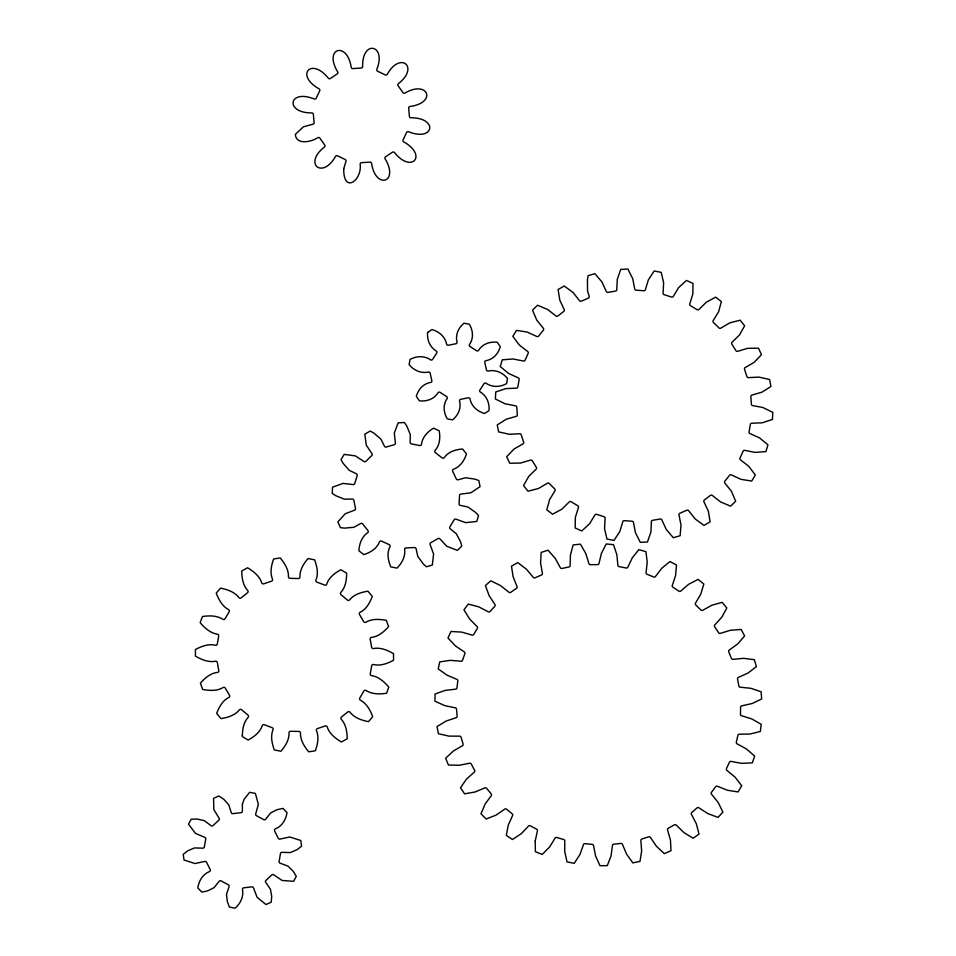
<?xml version="1.0" encoding="UTF-8"?>
<svg xmlns="http://www.w3.org/2000/svg" width="956" height="956" viewBox="0 0 956 956"><rect width="100%" height="100%" fill="white"/><g stroke="black" fill="none" stroke-linecap="round" stroke-linejoin="round"><path stroke-width="1.43" d="M242.334 735.582L242.322 736.61L248.19 740.063C254.129 736.694 260.175 732.296 262.303 725.473A1.565 1.518 29.3 0 1 264.358 724.744L272.006 727.635A1.565 1.518 29.3 0 1 273.093 729.559C270.273 736.168 272.006 743.469 274.3 749.946L280.956 751.249C285.342 746.027 289.417 739.789 289.023 732.655A1.565 1.518 29.3 0 1 290.684 731.268L298.822 731.436A1.565 1.518 29.3 0 1 300.495 732.894C300.16 740.135 304.319 746.445 308.692 751.822L315.349 750.807C317.631 744.342 319.244 737.04 316.412 730.456A1.565 1.518 29.3 0 1 317.476 728.58L325.112 725.998A1.565 1.518 29.3 0 1 327.167 726.823C329.366 733.778 335.413 738.367 341.388 741.999L347.219 738.797C347.112 731.878 346.06 724.433 341.149 719.151A1.565 1.518 29.3 0 1 341.483 717.012L347.697 711.993A1.565 1.518 29.3 0 1 349.896 712.077C354.329 717.884 361.547 720.238 368.419 721.672L372.744 716.665C370.223 710.153 366.698 703.461 360.257 700.091A1.565 1.518 29.3 0 1 359.826 697.952L363.877 691.092A1.565 1.518 29.3 0 1 365.945 690.423C372.039 694.426 379.604 694.259 386.523 693.291L388.817 687.089C384.228 681.795 378.66 676.621 371.43 675.581A1.565 1.518 29.3 0 1 370.295 673.693L371.681 665.83A1.565 1.518 29.3 0 1 373.378 664.504C380.392 666.236 387.419 663.536 393.537 660.285L393.514 653.629C387.431 650.176 380.476 647.128 373.318 648.574A1.565 1.518 29.3 0 1 371.609 647.164L370.175 639.241A1.565 1.518 29.3 0 1 371.286 637.413C378.433 636.696 384.049 631.761 388.602 626.622L386.272 620.313C379.436 619.106 371.896 618.532 365.706 622.332A1.565 1.518 29.3 0 1 363.627 621.579L359.528 614.553A1.565 1.518 29.3 0 1 359.946 612.426C366.375 609.319 369.864 602.734 372.314 596.365L367.952 591.178C361.177 592.326 353.935 594.333 349.502 600.01A1.565 1.518 29.3 0 1 347.303 599.998L341.053 594.716A1.565 1.518 29.3 0 1 340.695 592.577C345.642 587.402 346.562 579.993 346.634 573.17L340.778 569.728C334.839 573.098 328.792 577.484 326.665 584.319A1.565 1.518 29.3 0 1 324.61 585.048L316.95 582.144A1.565 1.518 29.3 0 1 315.874 580.232C318.695 573.612 316.95 566.311 314.667 559.834L308.011 558.543C303.626 563.765 299.539 570.003 299.933 577.137A1.565 1.518 29.3 0 1 298.272 578.511L290.146 578.344A1.565 1.518 29.3 0 1 288.473 576.898C288.796 569.657 284.637 563.335 280.263 557.957L273.619 558.973C271.325 565.45 269.723 572.74 272.556 579.324A1.565 1.518 29.3 0 1 271.492 581.2L263.856 583.781A1.565 1.518 29.3 0 1 261.801 582.969C259.59 576.014 253.543 571.413 247.58 567.78L241.737 570.983C241.856 577.914 242.896 585.359 247.819 590.641A1.565 1.518 29.3 0 1 247.473 592.768L241.259 597.787A1.565 1.518 29.3 0 1 239.06 597.715C234.638 591.895 227.409 589.541 220.549 588.107L216.223 593.114C218.733 599.627 222.27 606.319 228.711 609.701A1.565 1.518 29.3 0 1 229.129 611.84L225.09 618.687A1.565 1.518 29.3 0 1 223.011 619.357C216.928 615.365 209.352 615.533 202.433 616.489L200.151 622.691C204.739 627.996 210.308 633.159 217.538 634.21A1.565 1.518 29.3 0 1 218.673 636.098L217.287 643.95A1.565 1.518 29.3 0 1 215.578 645.288C208.563 643.555 201.549 646.244 195.418 649.506L195.442 656.151C201.525 659.616 208.492 662.663 215.638 661.217A1.565 1.518 29.3 0 1 217.347 662.616L218.793 670.538A1.565 1.518 29.3 0 1 217.669 672.379C210.535 673.096 204.919 678.031 200.366 683.17L202.696 689.467C209.531 690.686 217.072 691.248 223.25 687.46A1.565 1.518 29.3 0 1 225.341 688.212L229.428 695.239A1.565 1.518 29.3 0 1 229.022 697.354C222.593 700.461 219.103 707.046 216.654 713.427L221.015 718.613C227.791 717.466 235.033 715.447 239.466 709.77A1.565 1.518 29.3 0 1 241.665 709.782L247.915 715.064A1.565 1.518 29.3 0 1 248.273 717.215C243.565 722.115 242.525 729.081 242.334 735.582M242.382 804.056L242.37 811.214A1.565 1.518 29.3 0 1 240.804 812.708L233.18 813.604A1.565 1.518 29.3 0 1 231.244 812.528L228.699 804.689L223.8 799.288L218.793 795.942L213.57 798.344L213.833 809.648L219.067 818.133A1.565 1.518 29.3 0 1 218.733 820.26L213.2 825.422A1.565 1.518 29.3 0 1 211.013 825.649L204.321 820.666L197.211 819.053L191.224 819.196L188.511 824.203L195.466 833.357L204.692 837.313A1.565 1.518 29.3 0 1 205.695 839.26L204.381 846.717A1.565 1.518 29.3 0 1 202.78 848.163L194.486 847.948L187.866 850.732L183.205 854.317L184.03 860.018L195.024 863.531L204.715 861.44A1.565 1.518 29.3 0 1 206.675 862.467L210.081 869.363A1.565 1.518 29.3 0 1 209.675 871.49C202.756 874.178 198.872 880.87 197.796 887.897L201.859 892.103L207.679 890.861L214.084 887.646L219.127 881.289A1.565 1.518 29.3 0 1 221.302 881.002L228.126 884.718A1.565 1.518 29.3 0 1 229.07 886.69L226.488 894.398L227.301 901.52L229.428 907.089L235.164 908.2C240.458 903.456 243.947 896.561 242.442 889.295A1.565 1.518 29.3 0 1 243.995 887.801L251.631 886.893A1.565 1.518 29.3 0 1 253.555 887.981L257.08 897.254L266.007 904.567L271.241 902.165L271.695 896.298L270.429 889.223L265.732 882.376A1.565 1.518 29.3 0 1 266.079 880.249L271.6 875.087A1.565 1.518 29.3 0 1 273.786 874.86L282.128 880.464L293.576 881.312L296.3 876.305L293.157 871.203L287.935 866.112L280.12 863.196A1.565 1.518 29.3 0 1 279.116 861.248L280.431 853.792A1.565 1.518 29.3 0 1 282.032 852.346L290.325 852.561L296.934 849.765L301.606 846.191L300.77 840.491L289.776 836.978L280.096 839.069A1.565 1.518 29.3 0 1 278.136 838.042L274.731 831.146A1.565 1.518 29.3 0 1 275.137 829.019C282.044 826.331 285.928 819.639 287.015 812.612L282.952 808.406L277.132 809.648L270.727 812.863L265.672 819.22A1.565 1.518 29.3 0 1 263.498 819.507L256.674 815.791A1.565 1.518 29.3 0 1 255.73 813.819L258.371 804.402L255.383 793.42L249.647 792.309L244.127 799.288L242.382 804.056M343.73 168.83C343.371 194.522 362.432 180.087 360.137 164.109A1.565 1.518 29.3 0 1 361.738 162.651L369.721 162.138A1.565 1.518 29.3 0 1 371.561 163.356C375.648 190.077 399.524 182.476 385.077 158.792A1.565 1.518 29.3 0 1 385.698 156.724L392.247 152.339A1.565 1.518 29.3 0 1 394.446 152.506C411.618 174.028 427.941 155.398 403.659 141.835A1.565 1.518 29.3 0 1 403.145 139.719L406.515 132.633A1.565 1.518 29.3 0 1 408.475 131.701C434.299 142.133 438.326 117.636 410.925 117.791A1.565 1.518 29.3 0 1 409.407 116.178L408.678 108.303A1.565 1.518 29.3 0 1 409.885 106.51C437.298 102.889 428.157 79.468 404.914 93.091A1.565 1.518 29.3 0 1 402.799 92.421L398.186 85.861A1.565 1.518 29.3 0 1 398.305 83.698C419.804 67.123 400.289 50.859 387.24 74.353A1.565 1.518 29.3 0 1 385.101 74.807L377.823 71.318A1.565 1.518 29.3 0 1 376.831 69.358C386.786 44.442 361.954 39.339 362.635 66.609A1.565 1.518 29.3 0 1 361.045 68.055L353.063 68.581A1.565 1.518 29.3 0 1 351.222 67.35C347.124 40.63 323.248 48.23 337.707 71.915A1.565 1.518 29.3 0 1 337.086 73.982L330.525 78.38A1.565 1.518 29.3 0 1 328.326 78.201C311.154 56.679 294.83 75.321 319.113 88.872A1.565 1.518 29.3 0 1 319.627 90.987L316.269 98.074A1.565 1.518 29.3 0 1 314.309 99.006C288.485 88.585 284.458 113.083 311.859 112.928A1.565 1.518 29.3 0 1 313.365 114.529L314.094 122.416A1.565 1.518 29.3 0 1 312.899 124.196L303.339 126.849L295.356 134.39C296.049 145.443 311.775 141.835 317.87 137.628A1.565 1.518 29.3 0 1 319.973 138.285L324.598 144.858A1.565 1.518 29.3 0 1 324.478 147.021C302.98 163.596 322.483 179.847 335.544 156.366A1.565 1.518 29.3 0 1 337.683 155.9L344.961 159.389A1.565 1.518 29.3 0 1 345.953 161.349L343.73 168.83M535.205 841.089L535.372 851.665L542.195 854.473L549.616 847.004L554.886 838.424A1.565 1.518 29.3 0 1 556.834 837.48L563.634 839.511A1.565 1.518 29.3 0 1 564.781 841.388L564.709 851.521L567.028 861.906L574.257 863.304L579.957 854.485L583.339 844.996A1.565 1.518 29.3 0 1 585.048 843.67L592.087 844.327A1.565 1.518 29.3 0 1 593.592 845.952L595.588 855.943L599.974 865.694L607.299 865.646L611.063 855.835L612.414 845.821A1.565 1.518 29.3 0 1 613.812 844.184L620.803 843.431A1.565 1.518 29.3 0 1 622.607 844.722L626.586 854.162L632.86 862.898L639.994 861.392L641.643 850.983L640.914 840.862A1.565 1.518 29.3 0 1 641.942 838.974L648.61 836.847A1.565 1.518 29.3 0 1 650.618 837.767L656.437 846.263L664.336 853.624L670.981 850.732L670.467 840.157L667.682 830.334A1.565 1.518 29.3 0 1 668.304 828.266L674.362 824.849A1.565 1.518 29.3 0 1 676.513 825.351L683.91 832.568L693.112 838.245L699.003 834.074L696.338 823.773L691.618 814.655A1.565 1.518 29.3 0 1 691.797 812.492L696.996 807.928A1.565 1.518 29.3 0 1 699.195 807.999L707.894 813.64L718.016 817.404L722.903 812.134L718.195 802.514L711.742 794.46A1.565 1.518 29.3 0 1 711.467 792.309L715.614 786.788A1.565 1.518 29.3 0 1 717.765 786.418L727.385 790.242L738.032 791.938L741.713 785.784L735.152 777.24L727.217 770.608A1.565 1.518 29.3 0 1 726.512 768.528L729.416 762.279A1.565 1.518 29.3 0 1 731.448 761.49L741.605 763.342L752.324 762.9L754.654 756.112L746.517 749.002L737.435 744.043A1.565 1.518 29.3 0 1 736.323 742.143L737.877 735.403A1.565 1.518 29.3 0 1 739.693 734.22L749.97 734.041L760.319 731.483L761.203 724.325L751.822 718.948L741.952 715.865A1.565 1.518 29.3 0 1 740.482 714.216L740.613 707.273A1.565 1.518 29.3 0 1 742.143 705.755L752.121 703.532L761.693 698.956L761.096 691.75L750.854 688.308L740.601 687.233A1.565 1.518 29.3 0 1 738.833 685.894L737.542 679.035A1.565 1.518 29.3 0 1 738.725 677.23L747.986 673.072L756.387 666.667L754.32 659.688L743.637 658.326L733.419 659.305A1.565 1.518 29.3 0 1 731.424 658.349L728.771 651.849A1.565 1.518 29.3 0 1 729.548 649.841L737.733 643.902L744.605 635.931L741.163 629.466L730.48 630.255L720.728 633.242A1.565 1.518 29.3 0 1 718.589 632.693L714.67 626.825A1.565 1.518 29.3 0 1 715.016 624.686L721.78 617.218L726.847 608.016L722.174 602.328L711.921 605.22L703.03 610.095A1.565 1.518 29.3 0 1 700.832 609.976L695.801 604.981A1.565 1.518 29.3 0 1 695.717 602.806L700.772 594.106L703.831 584.044L698.119 579.384L688.714 584.259L681.042 590.82A1.565 1.518 29.3 0 1 678.88 591.143L672.964 587.211A1.565 1.518 29.3 0 1 672.427 585.096L675.581 575.536L676.501 565.02L669.977 561.554L661.815 568.223L655.673 576.205A1.565 1.518 29.3 0 1 653.629 576.958L647.057 574.257A1.565 1.518 29.3 0 1 646.113 572.285L647.224 562.236L645.981 551.708L638.907 549.592L632.322 557.778L627.973 566.86A1.565 1.518 29.3 0 1 626.132 567.995L619.177 566.645A1.565 1.518 29.3 0 1 617.839 564.888L616.883 554.779L613.513 544.657L606.188 543.976L601.432 553.345L599.054 563.144A1.565 1.518 29.3 0 1 597.5 564.626L590.438 564.673A1.565 1.518 29.3 0 1 588.788 563.215L585.777 553.452L580.423 544.155L573.158 544.932L570.433 555.101L570.123 565.211A1.565 1.518 29.3 0 1 568.904 566.992L562.032 568.438A1.565 1.518 29.3 0 1 560.12 567.326L555.197 558.304L548.075 550.214L541.156 552.425L540.582 562.976L542.339 573.003A1.565 1.518 29.3 0 1 541.514 574.986L535.121 577.771A1.565 1.518 29.3 0 1 533.03 577.054L526.386 569.167L517.793 562.606L511.496 566.155L513.097 576.659L516.861 586.171A1.565 1.518 29.3 0 1 516.467 588.298L510.803 592.314A1.565 1.518 29.3 0 1 508.616 592.015L500.526 585.562L490.81 580.806L485.397 585.562L489.102 595.576L494.718 604.204A1.565 1.518 29.3 0 1 494.766 606.367L490.07 611.434A1.565 1.518 29.3 0 1 487.883 611.589L478.681 606.833L468.237 604.084L463.935 609.832L469.587 618.962L476.829 626.335A1.565 1.518 29.3 0 1 477.319 628.462L473.782 634.39A1.565 1.518 29.3 0 1 471.666 634.963L461.736 632.107L450.993 631.474L447.982 637.987L455.355 645.85L463.923 651.681A1.565 1.518 29.3 0 1 464.831 653.677L462.585 660.202A1.565 1.518 29.3 0 1 460.649 661.193L450.384 660.357L439.796 661.863L438.183 668.865L446.978 675.151L456.514 679.19A1.565 1.518 29.3 0 1 457.805 680.971L456.956 687.854A1.565 1.518 29.3 0 1 455.283 689.204L445.102 690.423L435.088 693.996L434.944 701.214L444.803 705.648L454.925 707.739A1.565 1.518 29.3 0 1 456.55 709.233L457.123 716.175A1.565 1.518 29.3 0 1 455.761 717.848L446.094 721.063L437.059 726.572L438.41 733.706L448.914 736.12L459.203 736.168A1.565 1.518 29.3 0 1 461.103 737.315L463.086 744.031A1.565 1.518 29.3 0 1 462.095 745.943L453.323 751.034L445.651 758.239L448.412 765.003L459.155 765.29L469.193 763.294A1.565 1.518 29.3 0 1 471.272 764.059L474.582 770.273A1.565 1.518 29.3 0 1 474.009 772.352L466.492 779.104L460.493 787.72L464.568 793.827L475.096 791.986L484.465 788.031A1.565 1.518 29.3 0 1 486.652 788.365L491.145 793.827A1.565 1.518 29.3 0 1 491.014 795.99L485.074 804.115L480.988 813.807L486.21 819.005L496.092 815.098L504.41 809.35A1.565 1.518 29.3 0 1 506.608 809.242L512.105 813.735A1.565 1.518 29.3 0 1 512.416 815.886L508.293 825.064L506.298 835.413L512.44 839.499L521.271 833.692L528.214 826.378A1.565 1.518 29.3 0 1 530.329 825.841L536.603 829.175A1.565 1.518 29.3 0 1 537.356 831.23L535.205 841.089M427.595 332.497C426.914 339.846 429.877 347.279 436.462 351.151A1.565 1.518 29.3 0 1 436.545 353.314L432.745 359.145A1.565 1.518 29.3 0 1 430.726 359.946C424.476 355.524 416.469 355.859 410.005 359.468L409.096 364.654C413.829 370.342 421.106 373.784 428.599 371.992A1.565 1.518 29.3 0 1 430.224 373.497L431.777 380.369A1.565 1.518 29.3 0 1 430.965 382.352C423.472 383.487 418.166 389.391 416.326 396.441L419.421 400.839C426.675 401.663 434.239 399.142 438.147 392.569A1.565 1.518 29.3 0 1 440.346 392.534L446.356 396.417A1.565 1.518 29.3 0 1 447.217 398.425C442.783 404.639 443.536 412.574 447.241 418.836L452.535 419.863C458.223 415.346 461.521 408.116 459.501 400.815A1.565 1.518 29.3 0 1 460.995 399.261L467.926 397.887A1.565 1.518 29.3 0 1 469.97 398.748C471.38 406.324 477.522 411.534 484.644 413.506L489.018 410.578C489.711 403.229 486.747 395.796 480.163 391.924A1.565 1.518 29.3 0 1 480.067 389.749L483.867 383.93A1.565 1.518 29.3 0 1 485.899 383.129C492.137 387.55 500.155 387.204 506.608 383.607L507.517 378.421C502.784 372.721 495.519 369.291 488.014 371.083A1.565 1.518 29.3 0 1 486.401 369.566L484.835 362.706A1.565 1.518 29.3 0 1 485.66 360.711C493.153 359.587 498.446 353.672 500.287 346.622L497.192 342.236C489.95 341.411 482.374 343.933 478.466 350.505A1.565 1.518 29.3 0 1 476.267 350.541L470.268 346.658A1.565 1.518 29.3 0 1 469.396 344.638C473.841 338.436 473.089 330.501 469.372 324.239L464.09 323.212C458.39 327.729 455.092 334.947 457.111 342.248A1.565 1.518 29.3 0 1 455.618 343.801L448.687 345.176A1.565 1.518 29.3 0 1 446.643 344.315C445.233 336.739 439.103 331.541 431.981 329.557L427.595 332.497M404.627 549.341C405.619 556.559 401.879 563.144 397.003 568.115L390.813 566.908C387.993 560.503 386.666 553.01 390.084 546.521A1.565 1.518 29.3 0 0 389.068 544.573L381.647 541.192A1.565 1.518 29.3 0 0 379.532 541.717C376.963 548.565 370.486 552.52 363.842 554.623L358.859 550.74C359.348 543.797 361.762 536.627 367.821 532.588A1.565 1.518 29.3 0 0 367.833 530.425L362.778 524.067A1.565 1.518 29.3 0 0 360.627 523.553L353.887 527.282L344.519 528.118L340.467 527.652L337.827 521.964L345.2 513.79L354.437 510.217A1.565 1.518 29.3 0 0 355.465 508.329L353.923 500.454A1.565 1.518 29.3 0 0 352.238 499.02L344.435 499.199L335.628 495.638L332.222 493.368L332.533 487.19L343.013 483.425L352.979 484.525A1.565 1.518 29.3 0 0 354.796 483.354L357.126 475.765A1.565 1.518 29.3 0 0 356.301 473.734L349.215 470.316L343.001 463.182L341.005 459.633L344.208 454.387L355.381 455.881L363.794 461.413A1.565 1.518 29.3 0 0 365.981 461.21L371.657 455.654A1.565 1.518 29.3 0 0 371.86 453.502L366.291 445.185L364.81 434.167L370.151 431.048L373.748 433.02L380.978 439.174L384.408 446.165A1.565 1.518 29.3 0 0 386.463 446.99L394.171 444.719A1.565 1.518 29.3 0 0 395.378 442.939L394.302 433.116L398.174 422.815L404.436 422.528L406.73 425.898L410.315 434.586L410.088 442.27A1.565 1.518 29.3 0 0 411.546 443.942L419.529 445.484A1.565 1.518 29.3 0 0 421.453 444.48C422.253 437.239 427.523 431.801 433.45 428.169L439.21 430.798C440.417 437.657 439.868 445.221 434.968 450.635A1.565 1.518 29.3 0 0 435.482 452.75L441.911 457.769A1.565 1.518 29.3 0 0 444.11 457.769C448.304 451.734 455.582 449.463 462.573 449.009L466.492 453.933C464.329 460.553 460.195 466.887 453.323 469.336A1.565 1.518 29.3 0 0 452.786 471.416L456.191 478.741A1.565 1.518 29.3 0 0 458.163 479.757L465.644 477.737L475.013 479.135L478.848 480.545L480.043 486.652L470.854 492.806L460.971 494.085A1.565 1.518 29.3 0 0 459.501 495.662L459.095 503.621A1.565 1.518 29.3 0 0 460.386 505.401L468.058 507.074L475.789 512.583L478.574 515.583L476.769 521.462L465.608 522.633L456.143 519.216A1.565 1.518 29.3 0 0 454.088 519.921L449.965 526.696A1.565 1.518 29.3 0 0 450.288 528.847L456.37 533.807L460.708 542.172L461.796 546.067L457.398 550.369L446.834 546.294L439.963 538.969A1.565 1.518 29.3 0 0 437.776 538.646L430.881 542.673A1.565 1.518 29.3 0 0 430.164 544.705L433.594 554.038L432.351 565.02L426.376 566.777L423.341 564.028L417.784 556.38L416.123 548.828A1.565 1.518 29.3 0 0 414.318 547.537L406.228 547.908A1.565 1.518 29.3 0 0 404.627 549.341M587.45 280.072L587.534 290.732L589.147 296.181A1.565 1.518 29.3 0 1 588.287 298.164L581.415 301.128A1.565 1.518 29.3 0 1 579.324 300.423L572.979 292.405L564.183 285.987L558.077 289.549L559.798 300.112L564.1 309.314A1.565 1.518 29.3 0 1 563.753 311.453L557.85 315.97A1.565 1.518 29.3 0 1 555.651 315.767L547.585 309.445L537.535 305.239L532.516 310.162L536.734 320.081L543.128 328.051A1.565 1.518 29.3 0 1 543.307 330.226L538.706 336.022A1.565 1.518 29.3 0 1 536.543 336.357L527.21 332.079L516.491 330.346L512.846 336.333L519.335 345.02L527.437 351.306A1.565 1.518 29.3 0 1 528.142 353.373L525.107 360.137A1.565 1.518 29.3 0 1 523.099 360.962L513.061 358.99L502.294 359.815L500.227 366.53L508.604 373.485L517.949 377.716A1.565 1.518 29.3 0 1 519.132 379.568L517.841 386.893A1.565 1.518 29.3 0 1 516.109 388.172L505.939 388.614L495.746 391.96L495.387 399.01L505.162 403.826L515.2 405.75A1.565 1.518 29.3 0 1 516.802 407.292L517.339 414.737A1.565 1.518 29.3 0 1 515.965 416.41L506.262 419.23L497.251 424.906L498.614 431.873L509.213 434.275L519.371 433.785A1.565 1.518 29.3 0 1 521.283 434.908L523.613 442.066A1.565 1.518 29.3 0 1 522.705 444.014L514.017 449.057L506.692 456.729L509.703 463.218L520.518 463.062L530.21 460.195A1.565 1.518 29.3 0 1 532.325 460.84L536.316 467.269A1.565 1.518 29.3 0 1 535.898 469.396L528.752 476.375L523.553 485.588L528.035 491.217L538.431 488.516L547.083 483.425A1.565 1.518 29.3 0 1 549.282 483.557L554.695 488.91A1.565 1.518 29.3 0 1 554.815 491.073L549.604 499.57L546.832 509.811L552.52 514.244L561.901 509.154L569.011 502.139A1.565 1.518 29.3 0 1 571.174 501.757L577.687 505.7A1.565 1.518 29.3 0 1 578.332 507.791L575.369 517.327L575.177 527.975L581.75 530.962L589.565 523.78L594.728 515.26A1.565 1.518 29.3 0 1 596.711 514.364L603.965 516.682A1.565 1.518 29.3 0 1 605.088 518.57L604.551 528.584L606.952 539.041L614.015 540.403L619.823 531.548L622.726 522A1.565 1.518 29.3 0 1 624.423 520.662L631.988 521.223A1.565 1.518 29.3 0 1 633.529 522.801L635.453 532.707L640.305 542.351L647.463 542.016L650.905 532.002L651.383 521.988A1.565 1.518 29.3 0 1 652.697 520.279L660.13 519.048A1.565 1.518 29.3 0 1 662.006 520.219L666.26 529.445L673.299 537.714L680.122 535.719L681.007 525.107L679.047 515.212A1.565 1.518 29.3 0 1 679.895 513.241L686.767 510.277A1.565 1.518 29.3 0 1 688.87 510.982L695.215 518.989L704.01 525.418L710.105 521.845L708.384 511.281L704.082 502.079A1.565 1.518 29.3 0 1 704.429 499.952L710.344 495.435A1.565 1.518 29.3 0 1 712.531 495.626L720.609 501.948L730.659 506.154L735.678 501.231L731.448 491.312L725.066 483.342A1.565 1.518 29.3 0 1 724.875 481.179L729.476 475.371A1.565 1.518 29.3 0 1 731.651 475.048L740.972 479.326L751.691 481.059L755.336 475.06L748.847 466.373L740.745 460.087A1.565 1.518 29.3 0 1 740.04 458.02L743.075 451.268A1.565 1.518 29.3 0 1 745.094 450.431L755.132 452.415L765.899 451.579L767.955 444.863L759.59 437.908L750.245 433.677A1.565 1.518 29.3 0 1 749.05 431.825L750.341 424.512A1.565 1.518 29.3 0 1 752.085 423.221L762.255 422.791L772.436 419.433L772.795 412.395L763.031 407.567L752.981 405.643A1.565 1.518 29.3 0 1 751.38 404.113L750.854 396.656A1.565 1.518 29.3 0 1 752.217 394.995L761.92 392.175L770.942 386.499L769.58 379.532L758.98 377.118L748.811 377.608A1.565 1.518 29.3 0 1 746.899 376.485L744.569 369.339A1.565 1.518 29.3 0 1 745.489 367.391L754.165 362.336L761.49 354.676L758.478 348.187L747.664 348.331L737.972 351.21A1.565 1.518 29.3 0 1 735.857 350.565L731.878 344.124A1.565 1.518 29.3 0 1 732.284 342.009L739.43 335.03L744.64 325.805L740.159 320.188L729.751 322.877L721.099 327.968A1.565 1.518 29.3 0 1 718.9 327.848L713.499 322.495A1.565 1.518 29.3 0 1 713.367 320.332L718.577 311.823L721.362 301.594L715.662 297.161L706.281 302.239L699.171 309.254A1.565 1.518 29.3 0 1 697.02 309.648L690.495 305.693A1.565 1.518 29.3 0 1 689.85 303.614L692.813 294.078L693.004 283.43L686.432 280.431L678.617 287.613L673.454 296.145A1.565 1.518 29.3 0 1 671.471 297.029L664.229 294.711A1.565 1.518 29.3 0 1 663.094 292.823L663.631 282.821L661.229 272.364L654.167 270.99L648.371 279.845L645.455 289.393A1.565 1.518 29.3 0 1 643.758 290.732L636.194 290.182A1.565 1.518 29.3 0 1 634.653 288.604L632.741 278.698L627.877 269.054L620.731 269.377L617.277 279.403L616.799 289.405A1.565 1.518 29.3 0 1 615.485 291.114L608.052 292.357A1.565 1.518 29.3 0 1 606.176 291.186L601.922 281.96L594.895 273.679L588.071 275.687L587.45 280.072"/></g></svg>
